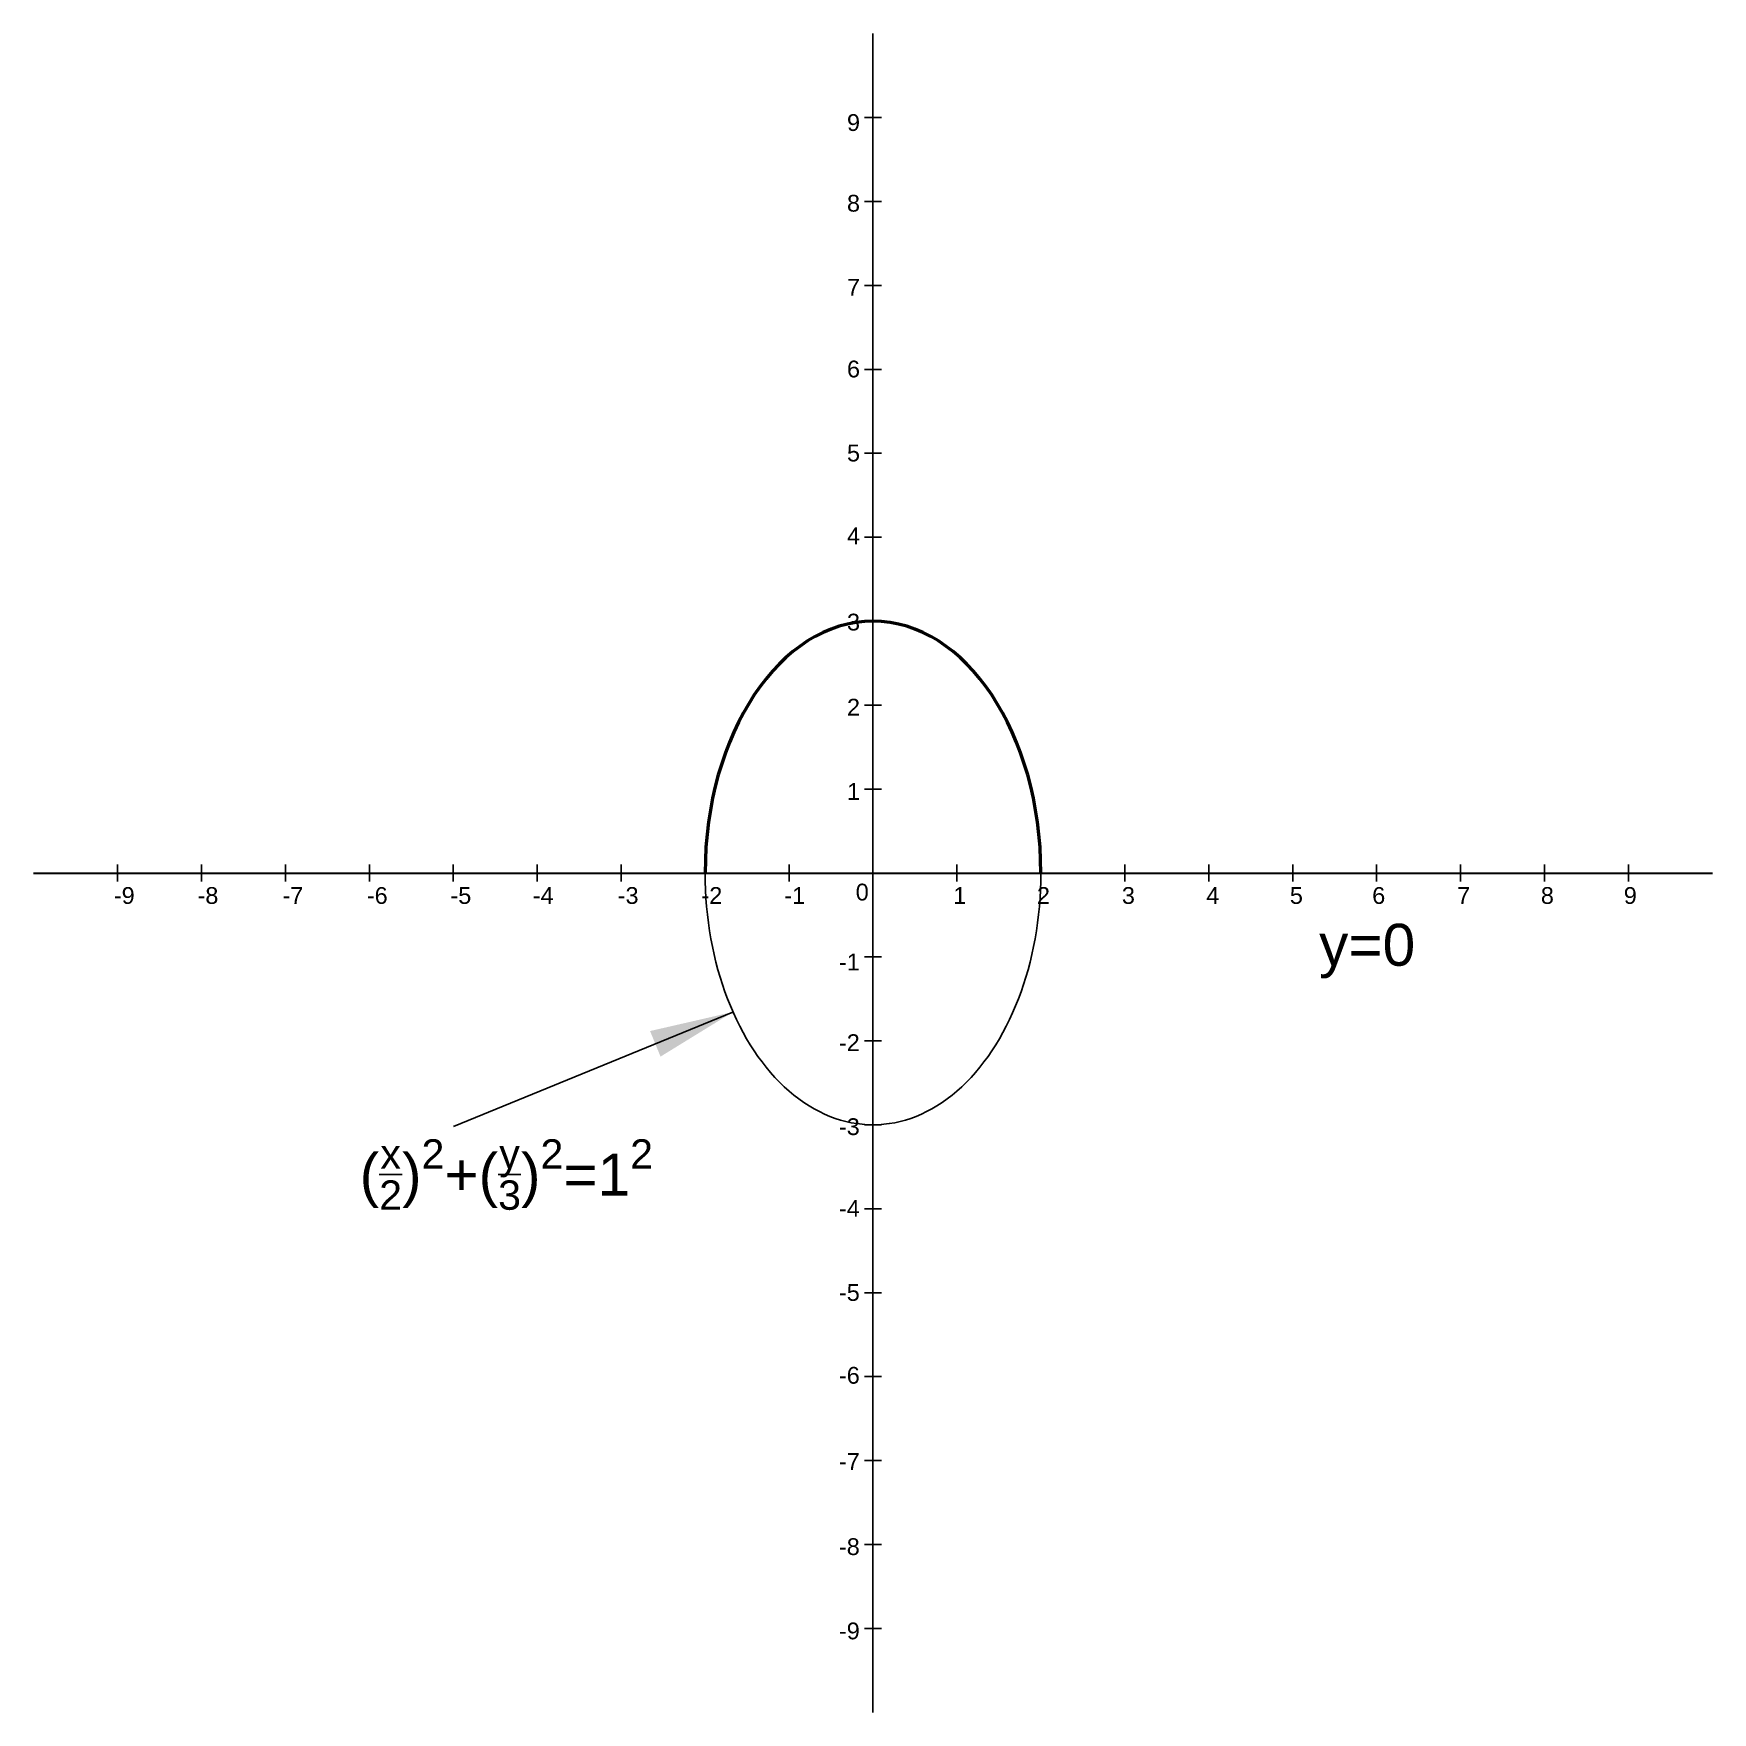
# Model space of a CAD drawing. Header units: inches. Extents: x -10 to 10, y -10 to 10.
import ezdxf

# ---------------------------------------------------------------- set-up
doc = ezdxf.new("R2010")
doc.units = ezdxf.units.IN
doc.header["$MEASUREMENT"] = 0
doc.styles.get("Standard").update_dxf_attribs({"font": 'arial.ttf'})
doc.dimstyles.get("Standard").update_dxf_attribs({"dimtxt": 0.18, "dimasz": 0.18, "dimexe": 0.18, "dimexo": 0.0625, "dimgap": 0.09, "dimtad": 0, "dimtih": 1, "dimtoh": 1, "dimdec": 4, "dimzin": 0, "dimdsep": 46, "dimtxsty": 'Standard', "dimcen": 0.09, "dimadec": 0, "dimazin": 0, "dimtfac": 1, "dimtdec": 4, "dimtofl": 0, "dimtmove": 0, "dimatfit": 3, "dimfxl": 1, "dimtolj": 1, "dimtzin": 0, "dimarcsym": 0})

# ---------------------------------------------------------------- blocks, each defined once
blk = doc.blocks.new('*U1')
blk.add_line((1, -0.1), (1, 0.1))
blk = doc.blocks.new('*U2')
at = {"color": 0, "linetype": 'ByBlock', "lineweight": -2, "transparency": 16777216, "extrusion": (0, -1, -2.22045e-16)}
for p in [(0, 0), (1, 0), (2, 0), (3, 0), (4, 0), (5, 0), (6, 0), (7, 0), (8, 0)]:
    blk.add_blockref('*U1', p, dxfattribs=at)
blk = doc.blocks.new('*U3')
blk.add_line((1, -0.1), (1, 0.1))
blk = doc.blocks.new('*U4')
at = {"color": 0, "linetype": 'ByBlock', "lineweight": -2, "transparency": 16777216, "extrusion": (0, -1, -2.22045e-16)}
for p in [(0, 0), (1, 0), (2, 0), (3, 0), (4, 0), (5, 0), (6, 0), (7, 0), (8, 0)]:
    blk.add_blockref('*U3', p, dxfattribs=at)
blk = doc.blocks.new('*U5')
blk.add_line((1, -0.1), (1, 0.1))
blk = doc.blocks.new('*U6')
at = {"color": 0, "linetype": 'ByBlock', "lineweight": -2, "transparency": 16777216, "extrusion": (0, -1, -2.22045e-16)}
for p in [(0, 0), (1, 0), (2, 0), (3, 0), (4, 0), (5, 0), (6, 0), (7, 0), (8, 0)]:
    blk.add_blockref('*U5', p, dxfattribs=at)
blk = doc.blocks.new('*U7')
blk.add_line((1, -0.1), (1, 0.1))
blk = doc.blocks.new('*U8')
at = {"color": 0, "linetype": 'ByBlock', "lineweight": -2, "transparency": 16777216, "extrusion": (0, -1, -2.22045e-16)}
for p in [(-10, 0), (-9, 0), (-8, 0), (-7, 0), (-6, 0), (-5, 0), (-4, 0), (-3, 0), (-2, 0)]:
    blk.add_blockref('*U7', p, dxfattribs=at)

msp = doc.modelspace()

# ---------------------------------------------------------------- linework, layer by layer
for p, q in [((0, 0), (0, 10)), ((-10, 0), (0, 0)), ((0, 0), (10, 0)), ((0, -10), (0, 0))]:
    msp.add_line(p, q)
at = {"lineweight": 30}
msp.add_line((-10, 0), (10, 0), dxfattribs=at)
at = {"lineweight": 50}
msp.add_ellipse((0, 0), major_axis=(0, 3), ratio=0.666667, start_param=-1.570796, end_param=1.570796, dxfattribs=at)
msp.add_ellipse((0, 0), major_axis=(0, 3), ratio=0.666667, start_param=1.570796, end_param=4.712389)

# ---------------------------------------------------------------- block references
at = {"extrusion": (-1, 6.12323e-17, -2.22045e-16), "rotation": 180}
for name, p in [('*U4', (0, 0)), ('*U6', (10, 0))]:
    msp.add_blockref(name, p, dxfattribs=at)
at = {"extrusion": (0, 1, -2.22045e-16), "rotation": 180}
for name in ['*U8', '*U2']:
    msp.add_blockref(name, (0, 0), dxfattribs=at)

# ---------------------------------------------------------------- texts
at = {"attachment_point": 1}
for s, width, insert, char_height in [('9', 0.2, (-0.31, 9.04), 0.2), ('8', 0.2, (-0.31, 8.079), 0.2), ('7', 0.2, (-0.31, 7.078), 0.2), ('6', 0.2, (-0.31, 6.104), 0.2), ('5', 0.2, (-0.31, 5.103), 0.2), ('4', 0.2, (-0.31, 4.116), 0.2), ('3', 0.2, (-0.31, 3.089), 0.2), ('2', 0.2, (-0.31, 2.075), 0.2), ('1', 0.2, (-0.31, 1.071), 0.2), ('-9', 0.2, (-9.044, -0.168), 0.2), ('-8', 0.2, (-8.047, -0.168), 0.2), ('-7', 0.2, (-7.035, -0.168), 0.2), ('-6', 0.2, (-6.03, -0.168), 0.2), ('-5', 0.2, (-5.034, -0.168), 0.2), ('-4', 0.2, (-4.053, -0.168), 0.2), ('-3', 0.2, (-3.041, -0.168), 0.2), ('-2', 0.2, (-2.044, -0.168), 0.2), ('-1', 0.2, (-1.056, -0.168), 0.2), ('0', 0.36064, (-0.206, -0.127), 0.2), ('1', 0.2, (0.956, -0.168), 0.2), ('2', 0.2, (1.953, -0.168), 0.2), ('3', 0.2, (2.965, -0.168), 0.2), ('4', 0.2, (3.97, -0.168), 0.2), ('5', 0.2, (4.966, -0.168), 0.2), ('6', 0.2, (5.947, -0.168), 0.2), ('7', 0.2, (6.959, -0.168), 0.2), ('8', 0.2, (7.956, -0.168), 0.2), ('9', 0.2, (8.944, -0.168), 0.2), ('y=0', 1.44596, (5.314, -0.605), 0.5), ('-1', 0.2, (-0.406, -0.96), 0.2), ('-2', 0.2, (-0.406, -1.921), 0.2), ('-3', 0.2, (-0.406, -2.922), 0.2), ('\\A1;({\\H0.7x;\\Sx/2;}){\\H0.7x;\\S2^ ;}+({\\H0.7x;\\Sy/3;}){\\H0.7x;\\S2^ ;}=1{\\H0.7x;\\S2^ ;}', 1.44596, (-6.115, -3.172), 0.5), ('-4', 0.2, (-0.406, -3.896), 0.2), ('-5', 0.2, (-0.406, -4.897), 0.2), ('-6', 0.2, (-0.406, -5.884), 0.2), ('-7', 0.2, (-0.406, -6.911), 0.2), ('-8', 0.2, (-0.406, -7.925), 0.2), ('-9', 0.2, (-0.406, -8.929), 0.2)]:
    msp.add_mtext_dynamic_manual_height_columns(s, width=width, gutter_width=1, heights=[0], dxfattribs=dict(at, insert=insert, char_height=char_height))

# ---------------------------------------------------------------- leaders
msp.add_leader([(-1.668, -1.656), (-4.997, -3.019)], dimstyle='Standard', override={"dimasz": 1})

doc.saveas('drawing.dxf')
